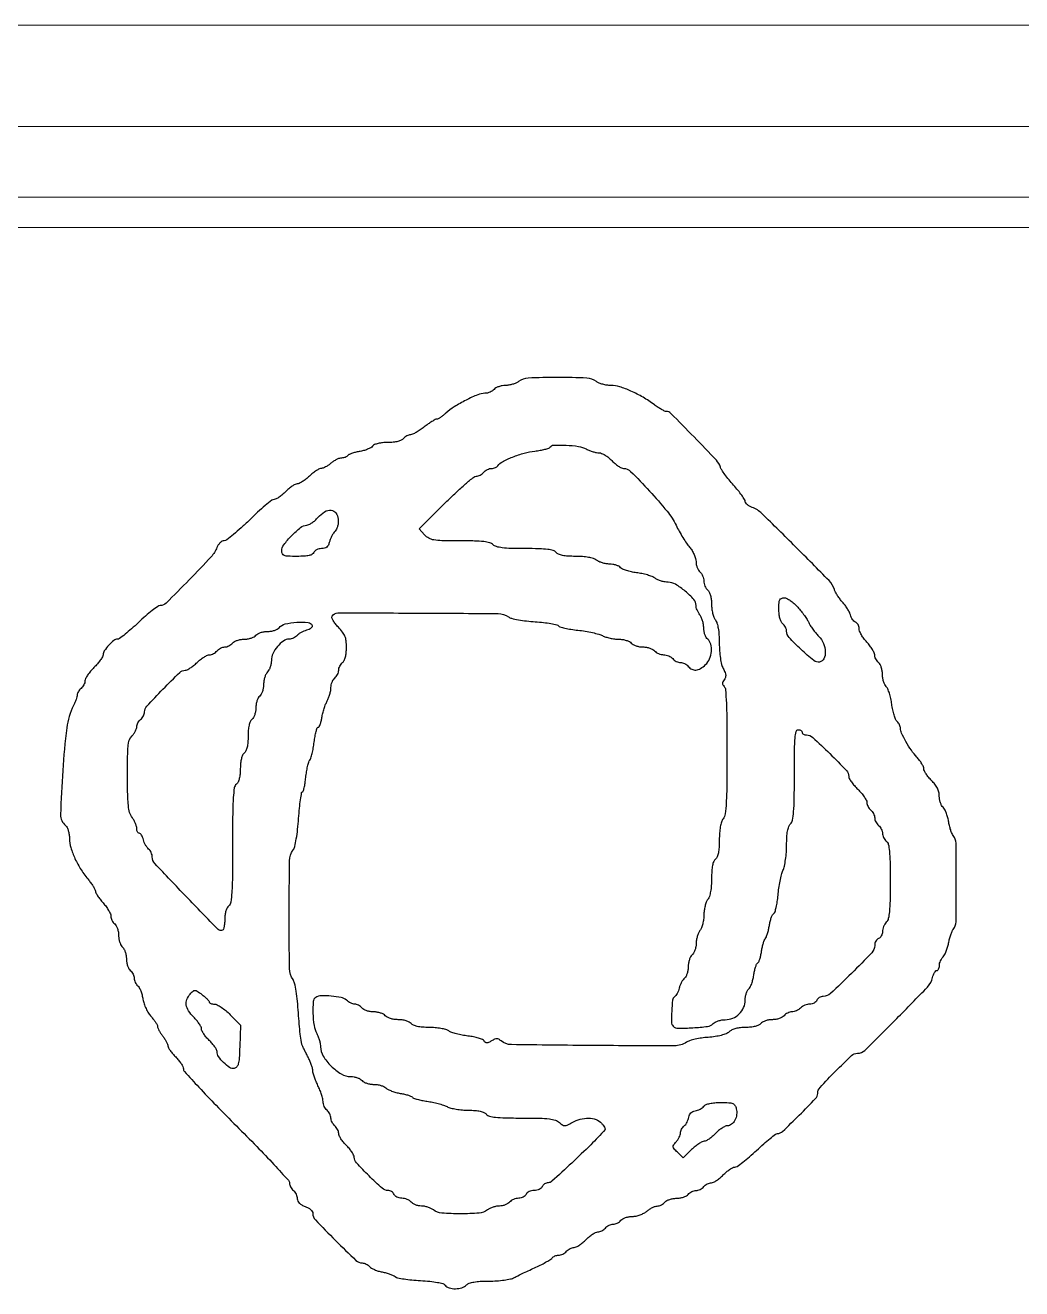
# Model space of a CAD drawing. Header units: millimetres. Extents: x 8533 to 164433, y 5768 to 115327.
# Drawn here: x 32758 to 32823.7, y 106488.9 to 106572.2 of the extents above; entities that cross this region are included whole.
import ezdxf

# ---------------------------------------------------------------- set-up
doc = ezdxf.new("R2010")
doc.units = ezdxf.units.MM
doc.header["$LTSCALE"] = 250

msp = doc.modelspace()

# ---------------------------------------------------------------- linework, layer by layer
at = {"color": 7, "linetype": 'Continuous', "lineweight": 20}
for p, q in [((33415.457, 106572.205, -0.336), (32422.042, 106572.205, -0.336)), ((33415.457, 106565.537, -0.336), (32422.042, 106565.537, -0.336)), ((32422.042, 106560.87, -0.336), (33415.457, 106560.87, -0.336)), ((32422.042, 106558.87, -0.336), (33415.457, 106558.87, -0.336))]:
    msp.add_line(p, q, dxfattribs=at)
at = {"linetype": 'Continuous', "elevation": -0.336}
for points in [[(32790.557, 106548.707, -0.059469), (32790.392, 106548.61, -0.03057), (32790.166, 106548.528, -0.029884), (32789.92, 106548.471, -0.039534), (32789.692, 106548.451, 0.042522), (32789.472, 106548.43, 0.039224), (32789.252, 106548.372, 0.041587), (32789.065, 106548.288, 0.093988), (32788.946, 106548.19, -0.074693), (32788.836, 106548.091, -0.044544), (32788.681, 106548.009, -0.043497), (32788.508, 106547.952, -0.05704), (32788.343, 106547.933, 0.098187), (32787.874, 106547.841, 0.019785), (32787.099, 106547.484, 0.021902), (32786.321, 106547.045, 0.047333), (32785.776, 106546.628, -0.019044), (32785.598, 106546.474, -0.022929), (32785.418, 106546.344, -0.022425), (32785.259, 106546.251, -0.12308), (32785.164, 106546.227, 0.125359), (32785.06, 106546.2, 0.013956), (32784.847, 106546.076, 0.016283), (32784.598, 106545.911, 0.012518), (32784.337, 106545.715, -0.017457), (32784.071, 106545.519, -0.020663), (32783.806, 106545.353, -0.019995), (32783.574, 106545.233, -0.109793), (32783.437, 106545.203, 0.081786), (32783.325, 106545.184, 0.044086), (32783.196, 106545.127, 0.04239), (32783.072, 106545.045, 0.051537), (32782.972, 106544.947, -0.112328), (32782.83, 106544.838, -0.046448), (32782.602, 106544.758, -0.038066), (32782.304, 106544.707, -0.023201), (32781.948, 106544.691, 0.023555), (32781.601, 106544.674, 0.035246), (32781.302, 106544.625, 0.041274), (32781.069, 106544.548, 0.120056), (32780.935, 106544.448, -0.094079), (32780.812, 106544.347, -0.028911), (32780.595, 106544.243, -0.027792), (32780.333, 106544.153, -0.027192), (32780.061, 106544.092, 0.018662), (32779.797, 106544.037, 0.023803), (32779.558, 106543.966, 0.022829), (32779.369, 106543.889, 0.148252), (32779.293, 106543.822, -0.112144), (32779.234, 106543.763, -0.050111), (32779.135, 106543.712, -0.04614), (32779.015, 106543.678, -0.046486), (32778.891, 106543.666, 0.081376), (32778.747, 106543.643, 0.03242), (32778.56, 106543.566, 0.031019), (32778.366, 106543.456, 0.034011), (32778.193, 106543.325, -0.027111), (32778.024, 106543.194, -0.027832), (32777.844, 106543.084, -0.028952), (32777.678, 106543.006, -0.095024), (32777.56, 106542.984, 0.121358), (32777.434, 106542.953, 0.023611), (32777.231, 106542.834, 0.023828), (32777.002, 106542.668, 0.020066), (32776.775, 106542.472, -0.022225), (32776.547, 106542.277, -0.025421), (32776.312, 106542.111, -0.02577), (32776.101, 106541.993, -0.114617), (32775.963, 106541.96, 0.119588), (32775.829, 106541.927, 0.029054), (32775.631, 106541.809, 0.028144), (32775.413, 106541.644, 0.024763), (32775.206, 106541.448, -0.024762), (32774.998, 106541.252, -0.028142), (32774.781, 106541.086, -0.029052), (32774.583, 106540.968, -0.11958), (32774.448, 106540.935, 0.165374), (32774.287, 106540.879, 0.008801), (32773.859, 106540.536, 0.013038), (32773.359, 106540.097, 0.009066), (32772.816, 106539.577, -0.010039), (32772.271, 106539.057, -0.014111), (32771.763, 106538.617, -0.0103), (32771.327, 106538.275, -0.155792), (32771.148, 106538.213, 0.120765), (32771.02, 106538.178, 0.062815), (32770.885, 106538.079, 0.056864), (32770.765, 106537.936, 0.055659), (32770.679, 106537.769, -0.096489), (32770.301, 106537.16, -0.006249), (32768.856, 106535.641, -0.003936), (32767.326, 106534.098, -0.19265), (32766.936, 106533.932, 0.150227), (32766.779, 106533.881, 0.010684), (32766.407, 106533.604, 0.014296), (32765.972, 106533.246, 0.010271), (32765.506, 106532.823, -0.008474), (32765.044, 106532.4, -0.012238), (32764.62, 106532.043, -0.007987), (32764.258, 106531.762, -0.16224), (32764.127, 106531.719, 0.171111), (32763.882, 106531.632, 0.036277), (32763.545, 106531.318, 0.037074), (32763.254, 106530.954, 0.145394), (32763.167, 106530.684, -0.128339), (32763.13, 106530.554, -0.0222), (32762.99, 106530.338, -0.022874), (32762.797, 106530.093, -0.018707), (32762.57, 106529.85, 0.022246), (32762.343, 106529.603, 0.026029), (32762.152, 106529.349, 0.026346), (32762.015, 106529.122, 0.122951), (32761.978, 106528.974, -0.074223), (32761.959, 106528.849, -0.044558), (32761.903, 106528.71, -0.04356), (32761.82, 106528.578, -0.057432), (32761.722, 106528.476, 0.045588), (32761.624, 106528.378, 0.040684), (32761.541, 106528.261, 0.042951), (32761.484, 106528.142, 0.090622), (32761.466, 106528.042, -0.065407), (32761.451, 106527.926, -0.016793), (32761.395, 106527.744, -0.016808), (32761.318, 106527.539, -0.016364), (32761.226, 106527.338, 0.083683), (32760.784, 106525.88, 0.01512), (32760.51, 106523.053, 0.009597), (32760.372, 106520.151, 0.230548), (32760.698, 106519.43, -0.106184), (32760.799, 106519.302, -0.041836), (32760.881, 106519.091, -0.038066), (32760.935, 106518.836, -0.033885), (32760.954, 106518.565, 0.07447), (32761.042, 106517.978, 0.034232), (32761.319, 106517.255, 0.032348), (32761.727, 106516.505, 0.034001), (32762.223, 106515.827, -0.017129), (32762.391, 106515.613, -0.020596), (32762.533, 106515.401, -0.019755), (32762.637, 106515.215, -0.114496), (32762.663, 106515.107, 0.124697), (32762.693, 106514.997, 0.018049), (32762.815, 106514.796, 0.019519), (32762.98, 106514.565, 0.01559), (32763.175, 106514.329, -0.023219), (32763.37, 106514.086, -0.025641), (32763.535, 106513.833, -0.026218), (32763.652, 106513.606, -0.105944), (32763.685, 106513.454, 0.071902), (32763.703, 106513.324, 0.044599), (32763.76, 106513.181, 0.043849), (32763.843, 106513.047, 0.059418), (32763.941, 106512.944, -0.097778), (32764.039, 106512.823, -0.041637), (32764.122, 106512.631, -0.039115), (32764.178, 106512.404, -0.041366), (32764.197, 106512.176, 0.041366), (32764.216, 106511.948, 0.039115), (32764.272, 106511.721, 0.041637), (32764.355, 106511.529, 0.097778), (32764.453, 106511.408, -0.097778), (32764.551, 106511.287, -0.041637), (32764.634, 106511.095, -0.039115), (32764.69, 106510.868, -0.041366), (32764.709, 106510.64, 0.041366), (32764.728, 106510.411, 0.039115), (32764.784, 106510.185, 0.041637), (32764.867, 106509.992, 0.097778), (32764.965, 106509.872, -0.059806), (32765.063, 106509.768, -0.043899), (32765.146, 106509.634, -0.044601), (32765.202, 106509.49, -0.071461), (32765.221, 106509.36, 0.066463), (32765.238, 106509.231, 0.044484), (32765.29, 106509.091, 0.044362), (32765.366, 106508.962, 0.064454), (32765.456, 106508.865, -0.098646), (32765.553, 106508.745, -0.028301), (32765.654, 106508.525, -0.027298), (32765.741, 106508.258, -0.02597), (32765.801, 106507.979, 0.041119), (32765.874, 106507.681, 0.028071), (32766.003, 106507.357, 0.028361), (32766.164, 106507.057, 0.049804), (32766.334, 106506.832, -0.019279), (32766.496, 106506.644, -0.023124), (32766.633, 106506.454, -0.022691), (32766.732, 106506.286, -0.12244), (32766.757, 106506.184, 0.103028), (32766.778, 106506.083, 0.022138), (32766.857, 106505.921, 0.022233), (32766.968, 106505.738, 0.019603), (32767.098, 106505.558, -0.022559), (32767.229, 106505.375, -0.023812), (32767.341, 106505.184, -0.024315), (32767.421, 106505.012, -0.091034), (32767.444, 106504.895, 0.124363), (32767.477, 106504.776, 0.024523), (32767.597, 106504.587, 0.024613), (32767.762, 106504.375, 0.020685), (32767.957, 106504.168, -0.025495), (32768.151, 106503.957, -0.028487), (32768.315, 106503.735, -0.029531), (32768.431, 106503.532, -0.115731), (32768.464, 106503.392, 0.187282), (32768.535, 106503.208, 0.001918), (32769.492, 106502.17, 0.005852), (32770.622, 106500.981, 0.003726), (32771.963, 106499.623, -0.003718), (32773.304, 106498.265, -0.00584), (32774.434, 106497.076, -0.001911), (32775.39, 106496.037, -0.18721), (32775.462, 106495.854, 0.075966), (32775.48, 106495.732, 0.04447), (32775.537, 106495.595, 0.043294), (32775.62, 106495.466, 0.055954), (32775.718, 106495.364, -0.06489), (32775.816, 106495.258, -0.044392), (32775.899, 106495.117, -0.044461), (32775.955, 106494.964, -0.06602), (32775.974, 106494.822, 0.111054), (32776.008, 106494.67, 0.086997), (32776.106, 106494.532, 0.070129), (32776.267, 106494.412, 0.041471), (32776.486, 106494.314, -0.043447), (32776.689, 106494.223, -0.057979), (32776.854, 106494.104, -0.069405), (32776.962, 106493.974, -0.139101), (32776.998, 106493.846, 0.192844), (32777.164, 106493.431, 0.005811), (32778.488, 106492.076, 0.00581), (32779.844, 106490.751, 0.192914), (32780.258, 106490.585, -0.070719), (32780.381, 106490.567, -0.0446), (32780.516, 106490.515, -0.043981), (32780.642, 106490.438, -0.060466), (32780.738, 106490.347, 0.089809), (32780.857, 106490.247, 0.028678), (32781.064, 106490.144, 0.027573), (32781.312, 106490.053, 0.027536), (32781.57, 106489.99, -0.019645), (32781.829, 106489.931, -0.01943), (32782.084, 106489.851, -0.019718), (32782.301, 106489.765, -0.067816), (32782.429, 106489.685, 0.121953), (32782.59, 106489.608, 0.012217), (32783.011, 106489.531, 0.014774), (32783.524, 106489.465, 0.01123), (32784.09, 106489.423, -0.010876), (32784.721, 106489.376, -0.023023), (32785.207, 106489.307, -0.026711), (32785.559, 106489.22, -0.146852), (32785.72, 106489.113, 0.152922), (32785.988, 106488.939, 0.071661), (32786.401, 106488.886, 0.069974), (32786.826, 106488.952, 0.123342), (32787.129, 106489.134, -0.1117), (32787.315, 106489.251, -0.042294), (32787.614, 106489.329, -0.030558), (32788.033, 106489.376, -0.012295), (32788.608, 106489.39, 0.016089), (32789.126, 106489.407, 0.018918), (32789.614, 106489.457, 0.019974), (32790.025, 106489.532, 0.065291), (32790.285, 106489.626, -0.006465), (32790.523, 106489.747, -0.001921), (32790.89, 106489.924, -0.001927), (32791.304, 106490.121, -0.002079), (32791.709, 106490.309, 0.009573), (32792.089, 106490.493, 0.01275), (32792.426, 106490.675, 0.010036), (32792.699, 106490.838, 0.114664), (32792.786, 106490.927, -0.106345), (32792.849, 106490.992, -0.051222), (32792.952, 106491.047, -0.047527), (32793.075, 106491.084, -0.049731), (32793.202, 106491.097, 0.069389), (32793.336, 106491.116, 0.044584), (32793.483, 106491.172, 0.044117), (32793.62, 106491.255, 0.061675), (32793.725, 106491.353, -0.057876), (32793.827, 106491.451, -0.043629), (32793.959, 106491.534, -0.044572), (32794.1, 106491.59, -0.073695), (32794.226, 106491.609, 0.115001), (32794.369, 106491.642, 0.030871), (32794.573, 106491.759, 0.029576), (32794.796, 106491.925, 0.026783), (32795.005, 106492.121, -0.026783), (32795.214, 106492.317, -0.029576), (32795.436, 106492.483, -0.030871), (32795.64, 106492.599, -0.115001), (32795.784, 106492.633, 0.073695), (32795.91, 106492.652, 0.044572), (32796.05, 106492.708, 0.043629), (32796.182, 106492.791, 0.057876), (32796.285, 106492.889, -0.059806), (32796.388, 106492.987, -0.043899), (32796.523, 106493.07, -0.044601), (32796.667, 106493.126, -0.071461), (32796.797, 106493.145, 0.071461), (32796.927, 106493.164, 0.044601), (32797.071, 106493.22, 0.043899), (32797.206, 106493.303, 0.059806), (32797.309, 106493.401, -0.097126), (32797.429, 106493.499, -0.041769), (32797.621, 106493.582, -0.039263), (32797.845, 106493.638, -0.041731), (32798.072, 106493.657, 0.051423), (32798.312, 106493.682, 0.035386), (32798.576, 106493.757, 0.035622), (32798.824, 106493.867, 0.056316), (32799.016, 106493.998, -0.0329), (32799.188, 106494.129, -0.030581), (32799.38, 106494.239, -0.031983), (32799.563, 106494.316, -0.083373), (32799.704, 106494.34, 0.072501), (32799.832, 106494.358, 0.044594), (32799.974, 106494.415, 0.043778), (32800.107, 106494.498, 0.058897), (32800.21, 106494.596, -0.097778), (32800.331, 106494.694, -0.041637), (32800.524, 106494.777, -0.039115), (32800.75, 106494.833, -0.041366), (32800.979, 106494.852, 0.041366), (32801.207, 106494.871, 0.039115), (32801.433, 106494.927, 0.041637), (32801.626, 106495.009, 0.097778), (32801.747, 106495.108, -0.059806), (32801.85, 106495.206, -0.043899), (32801.985, 106495.289, -0.044601), (32802.128, 106495.345, -0.071461), (32802.259, 106495.364, 0.071461), (32802.389, 106495.383, 0.044601), (32802.533, 106495.439, 0.043899), (32802.667, 106495.522, 0.059806), (32802.771, 106495.62, -0.057876), (32802.873, 106495.718, -0.043629), (32803.005, 106495.801, -0.044572), (32803.146, 106495.857, -0.073695), (32803.272, 106495.876, 0.115001), (32803.415, 106495.909, 0.030871), (32803.62, 106496.026, 0.029576), (32803.842, 106496.192, 0.026783), (32804.051, 106496.388, -0.024634), (32804.258, 106496.584, -0.027961), (32804.476, 106496.75, -0.028838), (32804.674, 106496.869, -0.118807), (32804.808, 106496.902, 0.15169), (32804.966, 106496.953, 0.010816), (32805.344, 106497.229, 0.014444), (32805.785, 106497.587, 0.010371), (32806.257, 106498.012, -0.007128), (32806.723, 106498.436, -0.010488), (32807.145, 106498.794, -0.00612), (32807.507, 106499.081, -0.16275), (32807.622, 106499.121, 0.18894), (32807.966, 106499.261, 0.005983), (32809.068, 106500.332, 0.0059), (32810.145, 106501.431, 0.193294), (32810.281, 106501.769, -0.189266), (32810.434, 106502.161, -0.008496), (32811.457, 106503.226, -0.008455), (32812.516, 106504.256, -0.190967), (32812.904, 106504.41, 0.196656), (32813.384, 106504.606, 0.003195), (32815.487, 106506.699, 0.004198), (32817.518, 106508.782, 0.133557), (32817.856, 106509.402, -0.031757), (32817.911, 106509.582, -0.044012), (32817.984, 106509.734, -0.051617), (32818.063, 106509.84, -0.210053), (32818.135, 106509.872, 0.18841), (32818.199, 106509.897, 0.089073), (32818.253, 106509.968, 0.068891), (32818.29, 106510.075, 0.048891), (32818.303, 106510.201, -0.061544), (32818.32, 106510.345, -0.039104), (32818.374, 106510.505, -0.038874), (32818.453, 106510.656, -0.057007), (32818.546, 106510.774, 0.0758), (32818.648, 106510.912, 0.0255), (32818.754, 106511.141, 0.024695), (32818.846, 106511.41, 0.025881), (32818.91, 106511.682, -0.019211), (32818.97, 106511.954, -0.018968), (32819.051, 106512.222, -0.019228), (32819.139, 106512.45, -0.06627), (32819.221, 106512.586, 0.16612), (32819.4, 106513.087, 0.003712), (32819.418, 106515.677, 0.003682), (32819.398, 106518.269, 0.168021), (32819.218, 106518.764, -0.072027), (32819.135, 106518.902, -0.019419), (32819.046, 106519.143, -0.019245), (32818.965, 106519.427, -0.018857), (32818.906, 106519.719, 0.025766), (32818.843, 106520.007, 0.027077), (32818.751, 106520.283, 0.028048), (32818.647, 106520.511, 0.098108), (32818.545, 106520.636, -0.097764), (32818.452, 106520.751, -0.040932), (32818.373, 106520.935, -0.038467), (32818.318, 106521.152, -0.040509), (32818.298, 106521.371, 0.058208), (32818.264, 106521.638, 0.054872), (32818.17, 106521.896, 0.049541), (32818.011, 106522.149, 0.034041), (32817.786, 106522.402, -0.024943), (32817.592, 106522.613, -0.028109), (32817.428, 106522.834, -0.029046), (32817.311, 106523.035, -0.117163), (32817.279, 106523.172, 0.107158), (32817.249, 106523.309, 0.028085), (32817.144, 106523.51, 0.027203), (32816.995, 106523.73, 0.024897), (32816.819, 106523.939, -0.035801), (32816.455, 106524.394, -0.023045), (32816.097, 106524.966, -0.020794), (32815.815, 106525.521, -0.107713), (32815.742, 106525.854, 0.083652), (32815.726, 106525.95, 0.03725), (32815.675, 106526.068, 0.035527), (32815.601, 106526.188, 0.040169), (32815.514, 106526.291, -0.100545), (32815.417, 106526.436, -0.021824), (32815.316, 106526.721, -0.021918), (32815.227, 106527.067, -0.019438), (32815.164, 106527.433, 0.020943), (32815.099, 106527.801, 0.022942), (32815.005, 106528.151, 0.023163), (32814.898, 106528.441, 0.096641), (32814.795, 106528.594, -0.085752), (32814.7, 106528.729, -0.036865), (32814.62, 106528.935, -0.035087), (32814.566, 106529.172, -0.038906), (32814.548, 106529.406, 0.040771), (32814.529, 106529.638, 0.038868), (32814.472, 106529.867, 0.041411), (32814.39, 106530.061, 0.098855), (32814.292, 106530.183, -0.056798), (32814.194, 106530.285, -0.043457), (32814.111, 106530.416, -0.044534), (32814.054, 106530.554, -0.074987), (32814.036, 106530.678, 0.110695), (32814.003, 106530.822, 0.026216), (32813.885, 106531.042, 0.025716), (32813.72, 106531.285, 0.022874), (32813.524, 106531.521, -0.027011), (32813.328, 106531.76, -0.028341), (32813.162, 106532.015, -0.02951), (32813.045, 106532.251, -0.100534), (32813.012, 106532.417, 0.06601), (32812.994, 106532.553, 0.062074), (32812.941, 106532.682, 0.0665), (32812.863, 106532.786, 0.107193), (32812.771, 106532.846, -0.100122), (32812.672, 106532.909, -0.047568), (32812.573, 106533.024, -0.044525), (32812.488, 106533.169, -0.04784), (32812.434, 106533.323, 0.053829), (32812.368, 106533.503, 0.022666), (32812.243, 106533.728, 0.022111), (32812.086, 106533.958, 0.026835), (32811.919, 106534.159, -0.023711), (32811.751, 106534.359, -0.019322), (32811.589, 106534.588, -0.019741), (32811.457, 106534.811, -0.04729), (32811.382, 106534.988, 0.117064), (32811.026, 106535.581, 0.002996), (32808.821, 106537.813, 0.003312), (32806.605, 106539.999, 0.10255), (32805.956, 106540.413, -0.039223), (32805.782, 106540.495, -0.047731), (32805.635, 106540.599, -0.054876), (32805.533, 106540.708, -0.161533), (32805.502, 106540.804, 0.143295), (32805.464, 106540.932, 0.012968), (32805.276, 106541.209, 0.015994), (32805.029, 106541.533, 0.011828), (32804.735, 106541.875, -0.011964), (32804.434, 106542.227, -0.013607), (32804.163, 106542.578, -0.012847), (32803.95, 106542.886, -0.070794), (32803.864, 106543.069, 0.115776), (32803.6, 106543.525, 0.003798), (32802.132, 106545.054, 0.002551), (32800.602, 106546.609, 0.199656), (32800.29, 106546.739, -0.113782), (32800.186, 106546.763, -0.015513), (32799.987, 106546.867, -0.017185), (32799.757, 106547.008, -0.013744), (32799.518, 106547.175, 0.027139), (32798.766, 106547.673, 0.027841), (32797.97, 106548.082, 0.029619), (32797.228, 106548.362, 0.073118), (32796.655, 106548.451, -0.034436), (32796.391, 106548.471, -0.028746), (32796.115, 106548.528, -0.029709), (32795.869, 106548.61, -0.066961), (32795.697, 106548.707, 0.152485), (32795.06, 106548.936, 0.010571), (32793.127, 106548.977, 0.010571), (32791.195, 106548.936, 0.152485)], [(32795.028, 106544.265, 0.025361), (32795.241, 106544.167, 0.02095), (32795.477, 106544.085, 0.021452), (32795.7, 106544.027, 0.05173), (32795.869, 106544.009, -0.101748), (32796.038, 106543.974, -0.034601), (32796.262, 106543.858, -0.032724), (32796.498, 106543.692, -0.032269), (32796.712, 106543.496, 0.025175), (32796.919, 106543.3, 0.028487), (32797.137, 106543.134, 0.029485), (32797.337, 106543.017, 0.119136), (32797.473, 106542.984, -0.19953), (32797.948, 106542.786, -0.009128), (32799.19, 106541.492, -0.015194), (32800.352, 106540.156, -0.058036), (32800.946, 106539.229, 0.013656), (32801.153, 106538.833, 0.011079), (32801.395, 106538.42, 0.011238), (32801.636, 106538.049, 0.02834), (32801.831, 106537.794, -0.04029), (32801.995, 106537.57, -0.032893), (32802.133, 106537.307, -0.034031), (32802.228, 106537.047, -0.070718), (32802.259, 106536.834, 0.048773), (32802.278, 106536.64, 0.041667), (32802.334, 106536.443, 0.043652), (32802.416, 106536.271, 0.085725), (32802.515, 106536.157, -0.073891), (32802.613, 106536.047, -0.044567), (32802.695, 106535.893, -0.043604), (32802.752, 106535.722, -0.057711), (32802.771, 106535.559, 0.057711), (32802.79, 106535.396, 0.043604), (32802.846, 106535.225, 0.044567), (32802.929, 106535.071, 0.073891), (32803.027, 106534.962, -0.108507), (32803.131, 106534.828, -0.044097), (32803.212, 106534.611, -0.038441), (32803.265, 106534.339, -0.02895), (32803.283, 106534.035, 0.03094), (32803.301, 106533.737, 0.02787), (32803.356, 106533.433, 0.02894), (32803.437, 106533.166, 0.074301), (32803.533, 106532.989, -0.088963), (32803.642, 106532.774, -0.03145), (32803.721, 106532.437, -0.025925), (32803.772, 106531.999, -0.014448), (32803.79, 106531.463, 0.016681), (32803.811, 106530.942, 0.020666), (32803.865, 106530.461, 0.02262), (32803.948, 106530.054, 0.058932), (32804.054, 106529.776, -0.024625), (32804.171, 106529.521, -0.076163), (32804.214, 106529.336, -0.108219), (32804.193, 106529.186, -0.085128), (32804.111, 106529.043, 0.046756), (32804.025, 106528.917, 0.126087), (32803.997, 106528.812, 0.137784), (32804.025, 106528.713, 0.060535), (32804.109, 106528.605, -0.180582), (32804.206, 106528.392, -0.006535), (32804.259, 106527.485, -0.008747), (32804.293, 106526.211, -0.002742), (32804.301, 106524.303, -0.002248), (32804.289, 106522.127, -0.011834), (32804.248, 106520.934, -0.017797), (32804.179, 106520.193, -0.130415), (32804.045, 106519.867, 0.085713), (32803.939, 106519.661, 0.031718), (32803.861, 106519.344, 0.027174), (32803.811, 106518.945, 0.017514), (32803.795, 106518.479, -0.014801), (32803.78, 106517.989, -0.035008), (32803.733, 106517.626, -0.048272), (32803.654, 106517.368, -0.122092), (32803.539, 106517.211, 0.122092), (32803.423, 106517.054, 0.048272), (32803.344, 106516.796, 0.035008), (32803.297, 106516.433, 0.014801), (32803.283, 106515.943, -0.017514), (32803.266, 106515.477, -0.027174), (32803.217, 106515.078, -0.031718), (32803.138, 106514.761, -0.085713), (32803.032, 106514.555, 0.071913), (32802.935, 106514.38, 0.028864), (32802.854, 106514.118, 0.027831), (32802.797, 106513.821, 0.031473), (32802.776, 106513.531, -0.031473), (32802.756, 106513.242, -0.027831), (32802.699, 106512.945, -0.028864), (32802.617, 106512.683, -0.071913), (32802.52, 106512.507, 0.059469), (32802.424, 106512.342, 0.03057), (32802.342, 106512.116, 0.029884), (32802.285, 106511.871, 0.039534), (32802.264, 106511.642, -0.042522), (32802.243, 106511.422, -0.039224), (32802.185, 106511.203, -0.041587), (32802.101, 106511.015, -0.093988), (32802.003, 106510.896, 0.097778), (32801.904, 106510.775, 0.041637), (32801.822, 106510.582, 0.039115), (32801.766, 106510.356, 0.041366), (32801.747, 106510.128, -0.038829), (32801.729, 106509.9, -0.038015), (32801.676, 106509.677, -0.040602), (32801.599, 106509.489, -0.102489), (32801.507, 106509.374, 0.066907), (32801.407, 106509.265, 0.029258), (32801.304, 106509.098, 0.028307), (32801.214, 106508.905, 0.033698), (32801.152, 106508.714, -0.029179), (32801.094, 106508.529, -0.030269), (32801.016, 106508.355, -0.031761), (32800.93, 106508.213, -0.102), (32800.85, 106508.138, 0.229839), (32800.715, 106507.925, 0.01574), (32800.654, 106507.193, 0.016782), (32800.642, 106506.461, 0.194368), (32800.752, 106506.202, 0.19902), (32801.084, 106506.064, 0.015771), (32802.057, 106506.094, 0.016992), (32803.023, 106506.187, 0.16521), (32803.386, 106506.366, -0.078717), (32803.525, 106506.467, -0.038029), (32803.728, 106506.552, -0.036499), (32803.957, 106506.609, -0.043328), (32804.18, 106506.629, 0.097794), (32804.681, 106506.728, 0.096035), (32805.111, 106507.01, 0.097191), (32805.4, 106507.429, 0.102948), (32805.502, 106507.918, -0.038585), (32805.519, 106508.141, -0.037902), (32805.57, 106508.361, -0.040492), (32805.646, 106508.546, -0.10296), (32805.735, 106508.659, 0.10324), (32805.832, 106508.78, 0.029078), (32805.928, 106509.003, 0.027994), (32806.01, 106509.273, 0.026259), (32806.064, 106509.557, -0.01944), (32806.112, 106509.835, -0.024828), (32806.179, 106510.086, -0.024079), (32806.254, 106510.284, -0.152012), (32806.323, 106510.366, 0.146161), (32806.392, 106510.444, 0.026427), (32806.465, 106510.628, 0.026499), (32806.529, 106510.858, 0.021275), (32806.574, 106511.112, -0.018848), (32806.619, 106511.374, -0.019537), (32806.683, 106511.628, -0.019671), (32806.756, 106511.843, -0.075474), (32806.825, 106511.966, 0.074306), (32806.895, 106512.089, 0.018365), (32806.972, 106512.311, 0.018384), (32807.042, 106512.573, 0.017486), (32807.093, 106512.845, -0.0232), (32807.147, 106513.11, -0.027947), (32807.222, 106513.352, -0.028499), (32807.307, 106513.544, -0.137346), (32807.387, 106513.632, 0.181327), (32807.466, 106513.734, 0.018495), (32807.547, 106514.035, 0.021217), (32807.617, 106514.414, 0.015366), (32807.665, 106514.84, -0.015738), (32807.715, 106515.297, -0.013998), (32807.797, 106515.768, -0.014196), (32807.893, 106516.188, -0.041373), (32807.992, 106516.469, 0.052219), (32808.085, 106516.752, 0.017337), (32808.162, 106517.183, 0.017046), (32808.215, 106517.67, 0.018587), (32808.232, 106518.145, -0.013856), (32808.247, 106518.674, -0.031547), (32808.294, 106519.07, -0.04237), (32808.373, 106519.359, -0.109042), (32808.488, 106519.54, 0.150379), (32808.623, 106519.793, 0.027325), (32808.694, 106520.327, 0.016574), (32808.734, 106521.196, 0.003198), (32808.745, 106522.77, -0.00257), (32808.753, 106524.419, -0.018895), (32808.791, 106525.207, -0.03819), (32808.861, 106525.635, -0.345952), (32809.001, 106525.745, -0.064853), (32809.098, 106525.732, -0.082425), (32809.181, 106525.695, -0.098894), (32809.237, 106525.639, -0.148195), (32809.257, 106525.574, 0.168536), (32809.279, 106525.509, 0.094766), (32809.343, 106525.454, 0.07547), (32809.439, 106525.416, 0.055979), (32809.551, 106525.404, -0.188656), (32809.953, 106525.246, -0.007991), (32811.079, 106524.172, -0.007897), (32812.171, 106523.062, -0.192679), (32812.329, 106522.668, 0.128471), (32812.365, 106522.528, 0.025595), (32812.504, 106522.307, 0.025537), (32812.697, 106522.061, 0.021366), (32812.926, 106521.819, -0.02271), (32813.155, 106521.577, -0.026588), (32813.348, 106521.326, -0.027016), (32813.486, 106521.101, -0.124597), (32813.524, 106520.953, 0.074019), (32813.542, 106520.828, 0.044564), (32813.599, 106520.688, 0.043587), (32813.682, 106520.556, 0.057603), (32813.78, 106520.454, -0.059806), (32813.878, 106520.351, -0.043899), (32813.96, 106520.216, -0.044601), (32814.017, 106520.072, -0.071461), (32814.036, 106519.942, 0.071461), (32814.054, 106519.812, 0.044601), (32814.111, 106519.668, 0.043899), (32814.194, 106519.533, 0.059806), (32814.292, 106519.43, -0.059806), (32814.39, 106519.326, -0.043899), (32814.472, 106519.192, -0.044601), (32814.529, 106519.048, -0.071461), (32814.548, 106518.918, 0.071461), (32814.566, 106518.788, 0.044601), (32814.623, 106518.644, 0.043899), (32814.706, 106518.509, 0.059806), (32814.804, 106518.406, -0.163159), (32814.936, 106518.192, -0.033757), (32815.009, 106517.75, -0.019989), (32815.049, 106517.031, -0.004054), (32815.06, 106515.751, -0.00422), (32815.049, 106514.484, -0.019437), (32815.008, 106513.75, -0.032024), (32814.935, 106513.291, -0.141618), (32814.804, 106513.054, 0.058813), (32814.706, 106512.929, 0.038995), (32814.623, 106512.767, 0.039039), (32814.566, 106512.595, 0.05968), (32814.548, 106512.439, -0.065798), (32814.529, 106512.294, -0.062004), (32814.472, 106512.156, -0.066477), (32814.39, 106512.046, -0.1075), (32814.292, 106511.982, 0.107002), (32814.194, 106511.917, 0.066514), (32814.111, 106511.807, 0.062118), (32814.055, 106511.67, 0.066142), (32814.036, 106511.526, -0.192332), (32813.843, 106511.043, -0.007838), (32812.504, 106509.678, -0.007913), (32811.124, 106508.357, -0.189145), (32810.634, 106508.165, 0.074164), (32810.505, 106508.146, 0.064354), (32810.381, 106508.09, 0.066861), (32810.28, 106508.007, 0.096339), (32810.219, 106507.909, -0.1075), (32810.155, 106507.811, -0.066477), (32810.044, 106507.728, -0.062004), (32809.906, 106507.672, -0.065798), (32809.762, 106507.653, 0.05968), (32809.606, 106507.634, 0.039039), (32809.433, 106507.578, 0.038995), (32809.271, 106507.495, 0.058813), (32809.147, 106507.397, -0.051662), (32809.026, 106507.299, -0.03827), (32808.875, 106507.216, -0.039051), (32808.719, 106507.159, -0.067554), (32808.583, 106507.141, 0.069786), (32808.449, 106507.122, 0.044591), (32808.302, 106507.066, 0.044078), (32808.166, 106506.983, 0.061311), (32808.062, 106506.885, -0.097778), (32807.941, 106506.786, -0.041637), (32807.749, 106506.704, -0.039115), (32807.522, 106506.648, -0.041366), (32807.294, 106506.629, 0.041366), (32807.065, 106506.61, 0.039115), (32806.839, 106506.554, 0.041637), (32806.646, 106506.471, 0.097778), (32806.526, 106506.373, -0.110926), (32806.387, 106506.266, -0.04574), (32806.162, 106506.185, -0.038302), (32805.874, 106506.134, -0.025057), (32805.537, 106506.117, 0.027223), (32805.189, 106506.098, 0.037158), (32804.881, 106506.041, 0.042638), (32804.626, 106505.95, 0.077073), (32804.442, 106505.828, -0.086487), (32804.241, 106505.702, -0.03292), (32803.927, 106505.596, -0.028219), (32803.529, 106505.515, -0.018448), (32803.064, 106505.464, 0.018559), (32802.63, 106505.416, 0.018893), (32802.204, 106505.337, 0.019049), (32801.84, 106505.24, 0.07058), (32801.626, 106505.139, -0.146116), (32800.837, 106504.904, -0.001793), (32795.48, 106504.925, -0.001582), (32790.085, 106504.982, -0.17146), (32789.412, 106505.23, 0.049539), (32789.257, 106505.335, 0.124401), (32789.126, 106505.368, 0.10745), (32788.982, 106505.337, 0.031712), (32788.783, 106505.23, -0.024145), (32788.59, 106505.123, -0.112403), (32788.467, 106505.094, -0.176291), (32788.374, 106505.127, -0.081813), (32788.287, 106505.225, 0.155664), (32788.181, 106505.316, 0.024978), (32787.92, 106505.41, 0.025574), (32787.59, 106505.493, 0.019957), (32787.226, 106505.549, -0.018301), (32786.847, 106505.607, -0.018343), (32786.473, 106505.692, -0.018515), (32786.153, 106505.79, -0.066583), (32785.963, 106505.886, 0.083797), (32785.771, 106505.975, 0.022739), (32785.442, 106506.049, 0.022341), (32785.056, 106506.1, 0.021509), (32784.661, 106506.117, -0.017226), (32784.221, 106506.132, -0.036307), (32783.883, 106506.18, -0.048094), (32783.635, 106506.259, -0.118495), (32783.484, 106506.373, 0.105752), (32783.357, 106506.473, 0.041317), (32783.148, 106506.555, 0.037914), (32782.895, 106506.61, 0.034983), (32782.63, 106506.629, -0.034983), (32782.365, 106506.647, -0.037914), (32782.113, 106506.703, -0.041317), (32781.904, 106506.785, -0.105752), (32781.777, 106506.885, 0.097778), (32781.656, 106506.983, 0.041637), (32781.464, 106507.066, 0.039115), (32781.237, 106507.122, 0.041366), (32781.009, 106507.141, -0.041366), (32780.781, 106507.16, -0.039115), (32780.554, 106507.216, -0.041637), (32780.362, 106507.299, -0.097778), (32780.241, 106507.397, 0.053561), (32780.14, 106507.495, 0.042847), (32780.013, 106507.578, 0.044313), (32779.881, 106507.634, 0.079067), (32779.764, 106507.653, -0.075571), (32779.642, 106507.671, -0.035013), (32779.492, 106507.73, -0.033666), (32779.341, 106507.814, -0.039832), (32779.21, 106507.915, 0.133692), (32778.871, 106508.087, 0.029293), (32778.216, 106508.183, 0.029386), (32777.555, 106508.201, 0.131469), (32777.187, 106508.091, 0.240911), (32777.023, 106507.82, 0.02508), (32777.006, 106507.052, 0.030737), (32777.078, 106506.254, 0.082465), (32777.255, 106505.713, -0.027543), (32777.353, 106505.498, -0.021614), (32777.435, 106505.255, -0.022084), (32777.492, 106505.022, -0.048994), (32777.51, 106504.84, 0.137945), (32777.681, 106504.232, 0.060862), (32778.204, 106503.572, 0.060711), (32778.874, 106503.054, 0.1323), (32779.495, 106502.879, -0.042503), (32779.714, 106502.858, -0.039201), (32779.934, 106502.8, -0.04156), (32780.121, 106502.716, -0.09394), (32780.241, 106502.618, 0.098855), (32780.362, 106502.519, 0.041411), (32780.557, 106502.437, 0.038868), (32780.786, 106502.381, 0.040771), (32781.018, 106502.362, -0.037182), (32781.251, 106502.344, -0.034436), (32781.485, 106502.293, -0.036265), (32781.687, 106502.217, -0.088745), (32781.817, 106502.126, 0.082216), (32781.955, 106502.027, 0.024642), (32782.194, 106501.924, 0.023977), (32782.477, 106501.834, 0.023871), (32782.767, 106501.77, -0.015795), (32783.047, 106501.714, -0.020994), (32783.297, 106501.644, -0.018857), (32783.496, 106501.571, -0.158122), (32783.568, 106501.509, 0.174392), (32783.645, 106501.449, 0.015373), (32783.885, 106501.376, 0.018671), (32784.184, 106501.306, 0.01344), (32784.523, 106501.25, -0.017073), (32784.889, 106501.187, -0.014548), (32785.27, 106501.096, -0.014791), (32785.612, 106500.993, -0.039666), (32785.846, 106500.894, 0.058452), (32786.086, 106500.803, 0.020185), (32786.449, 106500.726, 0.019739), (32786.859, 106500.674, 0.021649), (32787.26, 106500.656, -0.017413), (32787.698, 106500.64, -0.036268), (32788.035, 106500.592, -0.047823), (32788.282, 106500.512, -0.118342), (32788.433, 106500.399, 0.156451), (32788.637, 106500.269, 0.037262), (32789.038, 106500.195, 0.022196), (32789.681, 106500.154, 0.004888), (32790.788, 106500.143, -0.004739), (32791.952, 106500.132, -0.024949), (32792.59, 106500.088, -0.047313), (32792.989, 106500.002, -0.107339), (32793.255, 106499.849, 0.033308), (32793.462, 106499.685, 0.151744), (32793.607, 106499.64, 0.11518), (32793.774, 106499.679, 0.015583), (32794.093, 106499.849, -0.06482), (32794.625, 106500.068, -0.071857), (32795.178, 106500.134, -0.080612), (32795.67, 106500.042, -0.122774), (32796.03, 106499.8, -0.021276), (32796.143, 106499.664, -0.033083), (32796.228, 106499.536, -0.035243), (32796.279, 106499.43, -0.284312), (32796.27, 106499.38, -0.014906), (32795.32, 106498.382, -0.007489), (32794.066, 106497.177, -0.002297), (32792.764, 106495.974, -0.187477), (32792.512, 106495.876, 0.081235), (32792.395, 106495.857, 0.065693), (32792.28, 106495.801, 0.066503), (32792.186, 106495.718, 0.088264), (32792.127, 106495.62, -0.126488), (32792.057, 106495.522, -0.0639), (32791.929, 106495.439, -0.057234), (32791.766, 106495.383, -0.054346), (32791.591, 106495.364, 0.054346), (32791.416, 106495.345, 0.057234), (32791.253, 106495.289, 0.0639), (32791.125, 106495.206, 0.126488), (32791.055, 106495.108, -0.114669), (32790.989, 106495.01, -0.065763), (32790.872, 106494.927, -0.060287), (32790.725, 106494.871, -0.06112), (32790.57, 106494.852, 0.057365), (32790.406, 106494.833, 0.04355), (32790.234, 106494.777, 0.044556), (32790.079, 106494.694, 0.074303), (32789.97, 106494.596, -0.084867), (32789.855, 106494.498, -0.043757), (32789.685, 106494.415, -0.04183), (32789.49, 106494.359, -0.049359), (32789.299, 106494.34, 0.045676), (32789.099, 106494.321, 0.031173), (32788.877, 106494.266, 0.031475), (32788.669, 106494.185, 0.05367), (32788.509, 106494.089, -0.14247), (32787.954, 106493.878, -0.020375), (32786.727, 106493.828, -0.020375), (32785.499, 106493.878, -0.14247), (32784.945, 106494.089, 0.05367), (32784.784, 106494.185, 0.031475), (32784.576, 106494.266, 0.031173), (32784.355, 106494.321, 0.045676), (32784.155, 106494.34, -0.049359), (32783.964, 106494.359, -0.04183), (32783.769, 106494.415, -0.043757), (32783.598, 106494.498, -0.084867), (32783.484, 106494.596, 0.077928), (32783.372, 106494.694, 0.044389), (32783.213, 106494.777, 0.043027), (32783.033, 106494.833, 0.05444), (32782.86, 106494.852, -0.057719), (32782.696, 106494.871, -0.058842), (32782.541, 106494.927, -0.064964), (32782.419, 106495.01, -0.120372), (32782.351, 106495.108, 0.091091), (32782.291, 106495.206, 0.066694), (32782.194, 106495.289, 0.065268), (32782.076, 106495.345, 0.078648), (32781.955, 106495.364, -0.184299), (32781.572, 106495.51, -0.012453), (32780.703, 106496.326, -0.012489), (32779.877, 106497.183, -0.183167), (32779.724, 106497.566, 0.114411), (32779.69, 106497.703, 0.028376), (32779.572, 106497.905, 0.027531), (32779.407, 106498.126, 0.024559), (32779.212, 106498.337, -0.026703), (32779.018, 106498.549, -0.029286), (32778.854, 106498.774, -0.03054), (32778.738, 106498.981, -0.112677), (32778.705, 106499.126, 0.072975), (32778.686, 106499.254, 0.044587), (32778.629, 106499.395, 0.04372), (32778.547, 106499.528, 0.058489), (32778.449, 106499.631, -0.059806), (32778.351, 106499.734, -0.043899), (32778.268, 106499.869, -0.044601), (32778.211, 106500.013, -0.071461), (32778.193, 106500.143, 0.071461), (32778.174, 106500.273, 0.044601), (32778.117, 106500.417, 0.043899), (32778.035, 106500.552, 0.059806), (32777.937, 106500.655, -0.069302), (32777.838, 106500.763, -0.043636), (32777.754, 106500.912, -0.043077), (32777.696, 106501.076, -0.059752), (32777.675, 106501.231, 0.056439), (32777.651, 106501.416, 0.017256), (32777.574, 106501.688, 0.017032), (32777.466, 106501.988, 0.017847), (32777.339, 106502.276, -0.014096), (32777.213, 106502.559, -0.014943), (32777.105, 106502.842, -0.014688), (32777.026, 106503.091, -0.063775), (32777.004, 106503.244, 0.060022), (32776.983, 106503.391, 0.017045), (32776.916, 106503.612, 0.016909), (32776.822, 106503.859, 0.017152), (32776.713, 106504.097, -0.001145), (32776.594, 106504.335, -0.00106), (32776.474, 106504.58, -0.001057), (32776.368, 106504.798, -0.003552), (32776.299, 106504.942, -0.074907), (32776.243, 106505.131, -0.005286), (32776.172, 106505.682, -0.007375), (32776.104, 106506.343, -0.00549), (32776.048, 106507.075, 0.009302), (32775.983, 106507.846, 0.014317), (32775.896, 106508.509, 0.013591), (32775.796, 106509.034, 0.097676), (32775.694, 106509.27, -0.148667), (32775.463, 106509.994, -0.003608), (32775.44, 106513.546, -0.003583), (32775.469, 106517.101, -0.150063), (32775.701, 106517.819, 0.094923), (32775.807, 106518.053, 0.015004), (32775.909, 106518.551, 0.015304), (32775.999, 106519.179, 0.010114), (32776.065, 106519.905, -0.006675), (32776.121, 106520.573, -0.01101), (32776.189, 106521.136, -0.004787), (32776.26, 106521.603, -0.367902), (32776.313, 106521.649, 0.33209), (32776.367, 106521.689, 0.01448), (32776.43, 106521.928, 0.019692), (32776.49, 106522.235, 0.012189), (32776.536, 106522.599, -0.013796), (32776.586, 106522.978, -0.016697), (32776.654, 106523.33, -0.015416), (32776.73, 106523.619, -0.100473), (32776.8, 106523.751, 0.098261), (32776.871, 106523.884, 0.014344), (32776.952, 106524.182, 0.015756), (32777.028, 106524.544, 0.012926), (32777.086, 106524.934, -0.013492), (32777.143, 106525.31, -0.021599), (32777.214, 106525.627, -0.017129), (32777.289, 106525.871, -0.319999), (32777.351, 106525.916, 0.275052), (32777.413, 106525.952, 0.032358), (32777.483, 106526.104, 0.031439), (32777.548, 106526.31, 0.020502), (32777.598, 106526.556, -0.021853), (32777.655, 106526.834, -0.015424), (32777.743, 106527.141, -0.015604), (32777.845, 106527.43, -0.031395), (32777.947, 106527.649, 0.032673), (32778.041, 106527.853, 0.023167), (32778.12, 106528.093, 0.023494), (32778.175, 106528.33, 0.044987), (32778.193, 106528.524, -0.053176), (32778.212, 106528.701, -0.042765), (32778.268, 106528.885, -0.044275), (32778.351, 106529.047, -0.079575), (32778.449, 106529.159, 0.059806), (32778.547, 106529.262, 0.043899), (32778.629, 106529.397, 0.044601), (32778.686, 106529.54, 0.071461), (32778.705, 106529.671, -0.071461), (32778.723, 106529.801, -0.044601), (32778.78, 106529.945, -0.043899), (32778.863, 106530.079, -0.059806), (32778.961, 106530.183, 0.111137), (32779.068, 106530.322, 0.045857), (32779.148, 106530.547, 0.038273), (32779.2, 106530.837, 0.024762), (32779.217, 106531.177, 0.028075), (32779.193, 106531.605, 0.067048), (32779.115, 106531.914, 0.067997), (32778.96, 106532.188, 0.029546), (32778.686, 106532.507, -0.025999), (32778.49, 106532.73, -0.037332), (32778.344, 106532.948, -0.041494), (32778.258, 106533.134, -0.229991), (32778.269, 106533.24, -0.259991), (32778.65, 106533.453, -0.000939), (32783.984, 106533.442, -0.001401), (32789.218, 106533.406, -0.149328), (32789.889, 106533.194, 0.090503), (32790.102, 106533.098, 0.01468), (32790.547, 106533.003, 0.015779), (32791.085, 106532.921, 0.013301), (32791.657, 106532.867, -0.010411), (32792.214, 106532.819, -0.015327), (32792.699, 106532.751, -0.010549), (32793.094, 106532.675, -0.203171), (32793.194, 106532.604, 0.1857), (32793.289, 106532.533, 0.013489), (32793.613, 106532.449, 0.017421), (32794.016, 106532.372, 0.012239), (32794.474, 106532.312, -0.013875), (32794.957, 106532.246, -0.013875), (32795.435, 106532.155, -0.01383), (32795.848, 106532.051, -0.052117), (32796.095, 106531.953, 0.043697), (32796.31, 106531.864, 0.022579), (32796.592, 106531.789, 0.022264), (32796.89, 106531.737, 0.031315), (32797.16, 106531.72, -0.037249), (32797.413, 106531.701, -0.037311), (32797.66, 106531.644, -0.039924), (32797.867, 106531.561, -0.105049), (32797.992, 106531.463, 0.097778), (32798.112, 106531.364, 0.041637), (32798.305, 106531.282, 0.039115), (32798.531, 106531.226, 0.041366), (32798.76, 106531.207, -0.041366), (32798.988, 106531.188, -0.039115), (32799.214, 106531.132, -0.041637), (32799.407, 106531.049, -0.097778), (32799.528, 106530.951, 0.073891), (32799.637, 106530.853, 0.044567), (32799.791, 106530.77, 0.043604), (32799.962, 106530.714, 0.057711), (32800.125, 106530.695, -0.057711), (32800.288, 106530.676, -0.043604), (32800.459, 106530.62, -0.044567), (32800.613, 106530.537, -0.073891), (32800.723, 106530.439, 0.059806), (32800.826, 106530.341, 0.043899), (32800.961, 106530.258, 0.044601), (32801.104, 106530.201, 0.071461), (32801.235, 106530.183, -0.071461), (32801.365, 106530.164, -0.044601), (32801.509, 106530.107, -0.043899), (32801.643, 106530.025, -0.059806), (32801.747, 106529.927, 0.103899), (32801.986, 106529.737, 0.142065), (32802.255, 106529.687, 0.112706), (32802.556, 106529.789, 0.051229), (32802.888, 106530.042, 0.103789), (32803.155, 106530.424, 0.08023), (32803.277, 106530.919, 0.086015), (32803.235, 106531.393, 0.155628), (32803.027, 106531.719, -0.093988), (32802.928, 106531.838, -0.041587), (32802.844, 106532.026, -0.039224), (32802.786, 106532.245, -0.042522), (32802.765, 106532.465, 0.039534), (32802.745, 106532.694, 0.029884), (32802.688, 106532.939, 0.03057), (32802.606, 106533.165, 0.059469), (32802.509, 106533.33, -0.035503), (32802.413, 106533.478, -0.029342), (32802.332, 106533.647, -0.030312), (32802.276, 106533.812, -0.066866), (32802.259, 106533.943, 0.184382), (32802.107, 106534.34, 0.036359), (32801.549, 106534.88, 0.037772), (32800.906, 106535.34, 0.137117), (32800.427, 106535.474, -0.045178), (32800.215, 106535.493, -0.029412), (32799.976, 106535.551, -0.029537), (32799.748, 106535.636, -0.048713), (32799.569, 106535.738, 0.059995), (32799.366, 106535.846, 0.020798), (32799.051, 106535.954, 0.020316), (32798.692, 106536.044, 0.022253), (32798.337, 106536.103, -0.02211), (32797.996, 106536.158, -0.025498), (32797.677, 106536.242, -0.025808), (32797.417, 106536.34, -0.117177), (32797.289, 106536.436, 0.100601), (32797.178, 106536.526, 0.040204), (32796.996, 106536.602, 0.037712), (32796.781, 106536.655, 0.038855), (32796.563, 106536.674, -0.039534), (32796.334, 106536.694, -0.029884), (32796.088, 106536.751, -0.03057), (32795.863, 106536.833, -0.059469), (32795.697, 106536.93, 0.085713), (32795.492, 106537.036, 0.031718), (32795.175, 106537.114, 0.027174), (32794.776, 106537.164, 0.017514), (32794.31, 106537.181, -0.014801), (32793.82, 106537.195, -0.035008), (32793.457, 106537.242, -0.048272), (32793.199, 106537.321, -0.122092), (32793.042, 106537.437, 0.148724), (32792.849, 106537.564, 0.040941), (32792.488, 106537.639, 0.024871), (32791.921, 106537.681, 0.006093), (32790.985, 106537.693, -0.006393), (32790.059, 106537.704, -0.023935), (32789.479, 106537.747, -0.03784), (32789.1, 106537.823, -0.128911), (32788.885, 106537.949, 0.131306), (32788.665, 106538.076, 0.036861), (32788.273, 106538.151, 0.023054), (32787.667, 106538.193, 0.005897), (32786.683, 106538.205, -0.004409), (32785.504, 106538.215, -0.037474), (32784.977, 106538.264, -0.084406), (32784.651, 106538.378, -0.078239), (32784.371, 106538.596), (32784.004, 106538.987), (32785.752, 106540.729, -0.007329), (32786.442, 106541.397, -0.010854), (32787.068, 106541.96, -0.006278), (32787.605, 106542.411, -0.173164), (32787.775, 106542.472, 0.076643), (32787.896, 106542.49, 0.044462), (32788.032, 106542.547, 0.043222), (32788.161, 106542.63, 0.055454), (32788.263, 106542.728, -0.061675), (32788.367, 106542.826, -0.044117), (32788.504, 106542.909, -0.044584), (32788.651, 106542.965, -0.069389), (32788.786, 106542.984, 0.050207), (32788.912, 106542.996, 0.047716), (32789.036, 106543.034, 0.051362), (32789.139, 106543.09, 0.105533), (32789.202, 106543.156, -0.135623), (32789.493, 106543.425, -0.024488), (32790.168, 106543.734, -0.027175), (32790.94, 106543.995, -0.040731), (32791.639, 106544.129, 0.013917), (32791.991, 106544.177, 0.019388), (32792.302, 106544.241, 0.016149), (32792.55, 106544.311, 0.179606), (32792.63, 106544.374, -0.25163), (32792.881, 106544.518, -0.01912), (32793.689, 106544.513, -0.025591), (32794.51, 106544.433, -0.083464)], [(32778.671, 106539.634, -0.043522), (32778.674, 106539.404, -0.044223), (32778.636, 106539.179, -0.047708), (32778.565, 106538.983, -0.085443), (32778.466, 106538.844, 0.050172), (32778.36, 106538.714, 0.025527), (32778.252, 106538.531, 0.025075), (32778.159, 106538.33, 0.034165), (32778.097, 106538.14, -0.049163), (32778.022, 106537.929, -0.106272), (32777.917, 106537.793, -0.11431), (32777.772, 106537.718, -0.06249), (32777.571, 106537.693, 0.057395), (32777.406, 106537.674, 0.058695), (32777.25, 106537.617, 0.064874), (32777.128, 106537.535, 0.12094), (32777.06, 106537.437, -0.172846), (32776.957, 106537.317, -0.073106), (32776.757, 106537.238, -0.04369), (32776.44, 106537.194, -0.013304), (32775.956, 106537.181, -0.008381), (32775.362, 106537.191, -0.078022), (32775.111, 106537.239, -0.200385), (32774.993, 106537.347, -0.109119), (32774.95, 106537.542, -0.164037), (32775.085, 106537.944, -0.029745), (32775.606, 106538.55, -0.029773), (32776.195, 106539.091, -0.163308), (32776.594, 106539.24, 0.105359), (32776.746, 106539.278, 0.035323), (32776.944, 106539.393, 0.033319), (32777.152, 106539.556, 0.032422), (32777.339, 106539.746, -0.073864), (32777.777, 106540.123, -0.163286), (32778.201, 106540.227, -0.220473), (32778.517, 106540.047, -0.131339)], [(32808.963, 106533.834, -0.014453), (32809.186, 106533.568, -0.012861), (32809.403, 106533.28, -0.013021), (32809.585, 106533.011, -0.038315), (32809.69, 106532.814, 0.037833), (32809.791, 106532.624, 0.015527), (32809.955, 106532.383, 0.015259), (32810.148, 106532.133, 0.018905), (32810.343, 106531.914, -0.089912), (32810.659, 106531.436, -0.092542), (32810.783, 106530.883, -0.121786), (32810.688, 106530.432, -0.238092), (32810.404, 106530.213, -0.221849), (32810.019, 106530.311, -0.016402), (32809.18, 106531.046, -0.017404), (32808.393, 106531.834, -0.189624), (32808.232, 106532.243, 0.073913), (32808.214, 106532.369, 0.044567), (32808.157, 106532.508, 0.043601), (32808.074, 106532.64, 0.057692), (32807.976, 106532.743, -0.109775), (32807.871, 106532.879, -0.045033), (32807.79, 106533.1, -0.038419), (32807.738, 106533.381, -0.026785), (32807.72, 106533.703, -0.014581), (32807.732, 106534.114, -0.094277), (32807.783, 106534.315, -0.189533), (32807.887, 106534.414, -0.097112), (32808.067, 106534.45, -0.117933), (32808.237, 106534.409, -0.033163), (32808.473, 106534.269, -0.031471), (32808.727, 106534.07, -0.028583)], [(32776.954, 106532.621, -0.202162), (32776.947, 106532.534, -0.094386), (32776.875, 106532.443, -0.070213), (32776.751, 106532.362, -0.047087), (32776.59, 106532.306, 0.035691), (32776.41, 106532.247, 0.02885), (32776.227, 106532.159, 0.029722), (32776.067, 106532.058, 0.063897), (32775.96, 106531.958, -0.068573), (32775.86, 106531.866, -0.044566), (32775.723, 106531.789, -0.044192), (32775.573, 106531.736, -0.062433), (32775.433, 106531.719, 0.155736), (32775.06, 106531.6, 0.064936), (32774.668, 106531.236, 0.063156), (32774.368, 106530.765, 0.110737), (32774.267, 106530.316, -0.044843), (32774.248, 106530.106, -0.036904), (32774.192, 106529.888, -0.038318), (32774.109, 106529.695, -0.0765), (32774.011, 106529.561, 0.083687), (32773.913, 106529.423, 0.037244), (32773.83, 106529.214, 0.03552), (32773.774, 106528.975, 0.040147), (32773.755, 106528.741, -0.040771), (32773.736, 106528.509, -0.038868), (32773.68, 106528.28, -0.041411), (32773.597, 106528.085, -0.098855), (32773.499, 106527.964, 0.097778), (32773.401, 106527.843, 0.041637), (32773.318, 106527.651, 0.039115), (32773.262, 106527.424, 0.041366), (32773.243, 106527.196, -0.041366), (32773.224, 106526.967, -0.039115), (32773.168, 106526.741, -0.041637), (32773.085, 106526.549, -0.097778), (32772.987, 106526.428, 0.115755), (32772.876, 106526.28, 0.047612), (32772.796, 106526.042, 0.037193), (32772.747, 106525.721, 0.019526), (32772.731, 106525.318, -0.019526), (32772.715, 106524.915, -0.037193), (32772.666, 106524.595, -0.047612), (32772.586, 106524.356, -0.115755), (32772.475, 106524.209, 0.112328), (32772.366, 106524.068, 0.046448), (32772.286, 106523.839, 0.038066), (32772.235, 106523.541, 0.023201), (32772.219, 106523.185, -0.023201), (32772.202, 106522.828, -0.038066), (32772.152, 106522.531, -0.046448), (32772.071, 106522.302, -0.112328), (32771.963, 106522.161, 0.183846), (32771.823, 106521.914, 0.02177), (32771.755, 106521.277, 0.013698), (32771.716, 106520.213, 0.002239), (32771.707, 106518.15, -0.002239), (32771.698, 106516.087, -0.013698), (32771.659, 106515.023, -0.02177), (32771.59, 106514.385, -0.183846), (32771.451, 106514.139, 0.106146), (32771.35, 106514.011, 0.041791), (32771.268, 106513.8, 0.038054), (32771.213, 106513.545, 0.033979), (32771.195, 106513.274, -0.020995), (32771.184, 106513.018, -0.027934), (32771.151, 106512.787, -0.027677), (32771.105, 106512.605, -0.179612), (32771.048, 106512.532, -0.351542), (32770.76, 106512.567, -0.00183), (32768.647, 106514.753, -0.002532), (32766.59, 106516.918, -0.190954), (32766.416, 106517.358, 0.063308), (32766.398, 106517.496, 0.044272), (32766.345, 106517.645, 0.044536), (32766.268, 106517.78, 0.067648), (32766.176, 106517.88, -0.062589), (32766.077, 106517.986, -0.029898), (32765.976, 106518.143, -0.029071), (32765.89, 106518.323, -0.036599), (32765.832, 106518.498, 0.035302), (32765.779, 106518.659, 0.04735), (32765.708, 106518.794, 0.056101), (32765.631, 106518.889, 0.194996), (32765.559, 106518.918, -0.175831), (32765.495, 106518.941, -0.092843), (32765.441, 106519.007, -0.073025), (32765.404, 106519.105, -0.053225), (32765.392, 106519.221, 0.067907), (32765.372, 106519.366, 0.027601), (32765.308, 106519.555, 0.026688), (32765.216, 106519.753, 0.030684), (32765.107, 106519.931, -0.139158), (32764.837, 106520.708, -0.013858), (32764.776, 106522.697, -0.012504), (32764.821, 106524.699, -0.173731), (32765.093, 106525.357, 0.035344), (32765.207, 106525.502, 0.032173), (32765.304, 106525.667, 0.033686), (32765.371, 106525.826, 0.082915), (32765.392, 106525.951, -0.079067), (32765.41, 106526.068, -0.044313), (32765.467, 106526.2, -0.042847), (32765.55, 106526.327, -0.053561), (32765.648, 106526.428, 0.056195), (32765.746, 106526.53, 0.043355), (32765.828, 106526.66, 0.044505), (32765.885, 106526.797, 0.075723), (32765.904, 106526.919, -0.188583), (32766.05, 106527.293, -0.006858), (32767.121, 106528.422, -0.006721), (32768.225, 106529.524, -0.195149), (32768.588, 106529.671, 0.122106), (32768.712, 106529.702, 0.023333), (32768.915, 106529.821, 0.023624), (32769.143, 106529.986, 0.01981), (32769.369, 106530.182, -0.023112), (32769.598, 106530.378, -0.026053), (32769.836, 106530.543, -0.026598), (32770.05, 106530.661, -0.112272), (32770.192, 106530.694, 0.075772), (32770.314, 106530.713, 0.04432), (32770.451, 106530.77, 0.043153), (32770.581, 106530.853, 0.05582), (32770.683, 106530.951, -0.059806), (32770.786, 106531.049, -0.043899), (32770.921, 106531.132, -0.044601), (32771.064, 106531.188, -0.071461), (32771.195, 106531.207, 0.071461), (32771.325, 106531.225, 0.044601), (32771.469, 106531.282, 0.043899), (32771.603, 106531.365, 0.059806), (32771.707, 106531.463, -0.097778), (32771.828, 106531.561, -0.041637), (32772.02, 106531.644, -0.039115), (32772.247, 106531.7, -0.041366), (32772.475, 106531.719, 0.041366), (32772.703, 106531.738, 0.039115), (32772.93, 106531.794, 0.041637), (32773.122, 106531.877, 0.097778), (32773.243, 106531.975, -0.097778), (32773.364, 106532.073, -0.041637), (32773.556, 106532.156, -0.039115), (32773.783, 106532.212, -0.041366), (32774.011, 106532.231, 0.039927), (32774.239, 106532.249, 0.038506), (32774.463, 106532.303, 0.041074), (32774.654, 106532.383, 0.100411), (32774.771, 106532.477, -0.163777), (32775.171, 106532.724, -0.040755), (32775.941, 106532.839, -0.038942), (32776.692, 106532.83, -0.299195)], [(32770.171, 106507.791, 0.227239), (32770.196, 106507.738, 0.074679), (32770.273, 106507.694, 0.05685), (32770.385, 106507.663, 0.037944), (32770.519, 106507.653, -0.121592), (32770.697, 106507.609, -0.027557), (32770.965, 106507.448, -0.026971), (32771.263, 106507.223, -0.02334), (32771.55, 106506.956), (32772.232, 106506.26), (32772.183, 106504.867, -0.006581), (32772.145, 106504.083, -0.047017), (32772.086, 106503.708, -0.117724), (32771.982, 106503.511, -0.167407), (32771.812, 106503.413, -0.195608), (32771.513, 106503.473, -0.048738), (32771.118, 106503.794, -0.049169), (32770.785, 106504.194, -0.150038), (32770.683, 106504.528, 0.126922), (32770.651, 106504.649, 0.025757), (32770.532, 106504.841, 0.025635), (32770.367, 106505.054, 0.021566), (32770.171, 106505.263, -0.023397), (32769.975, 106505.474, -0.027036), (32769.809, 106505.692, -0.027635), (32769.691, 106505.889, -0.121735), (32769.659, 106506.02, 0.11959), (32769.627, 106506.152, 0.026252), (32769.508, 106506.354, 0.025896), (32769.343, 106506.58, 0.022352), (32769.147, 106506.799, -0.047249), (32768.806, 106507.221, -0.109166), (32768.66, 106507.599, -0.13117), (32768.7, 106507.958, -0.084358), (32768.916, 106508.32, -0.028765), (32769.104, 106508.514, -0.199303), (32769.225, 106508.559, -0.138524), (32769.367, 106508.513, -0.011704), (32769.685, 106508.289, -0.017119), (32769.871, 106508.142, -0.02309), (32770.028, 106507.995, -0.021188), (32770.144, 106507.865, -0.173873)], [(32804.915, 106500.756, -0.093217), (32804.938, 106500.373, -0.088206), (32804.822, 106499.999, -0.101158), (32804.603, 106499.728, -0.174163), (32804.333, 106499.631, 0.111751), (32804.183, 106499.597, 0.031916), (32803.974, 106499.48, 0.030421), (32803.749, 106499.315, 0.028105), (32803.539, 106499.119, -0.024107), (32803.332, 106498.923, -0.027724), (32803.116, 106498.757, -0.028492), (32802.921, 106498.639, -0.121999), (32802.79, 106498.607, 0.12253), (32802.655, 106498.573, 0.024781), (32802.441, 106498.446, 0.02478), (32802.201, 106498.269, 0.020975), (32801.966, 106498.059), (32801.401, 106497.511), (32801.03, 106497.882, -0.017973), (32800.813, 106498.115, -0.149483), (32800.755, 106498.246, -0.185343), (32800.787, 106498.372, -0.030631), (32800.947, 106498.571, 0.036542), (32801.057, 106498.713, 0.03261), (32801.15, 106498.874, 0.034097), (32801.214, 106499.03, 0.080858), (32801.235, 106499.154, -0.076532), (32801.252, 106499.27, -0.044467), (32801.307, 106499.401, -0.043238), (32801.386, 106499.525, -0.055543), (32801.48, 106499.622, 0.063678), (32801.578, 106499.727, 0.036276), (32801.669, 106499.876, 0.035613), (32801.741, 106500.041, 0.048747), (32801.779, 106500.198, -0.075611), (32801.826, 106500.355, -0.085731), (32801.917, 106500.484, -0.085731), (32802.046, 106500.575, -0.075611), (32802.204, 106500.622, 0.048747), (32802.361, 106500.661, 0.035613), (32802.526, 106500.732, 0.036276), (32802.674, 106500.823, 0.063678), (32802.779, 106500.921, -0.122476), (32802.923, 106501.027, -0.043605), (32803.167, 106501.103, -0.034926), (32803.494, 106501.151, -0.019162), (32803.898, 106501.167, -0.01154), (32804.432, 106501.155, -0.084576), (32804.681, 106501.1, -0.161748), (32804.822, 106500.98, -0.07509)]]:
    msp.add_lwpolyline(points, format="xyb", close=True, dxfattribs=at)

doc.saveas('drawing.dxf')
